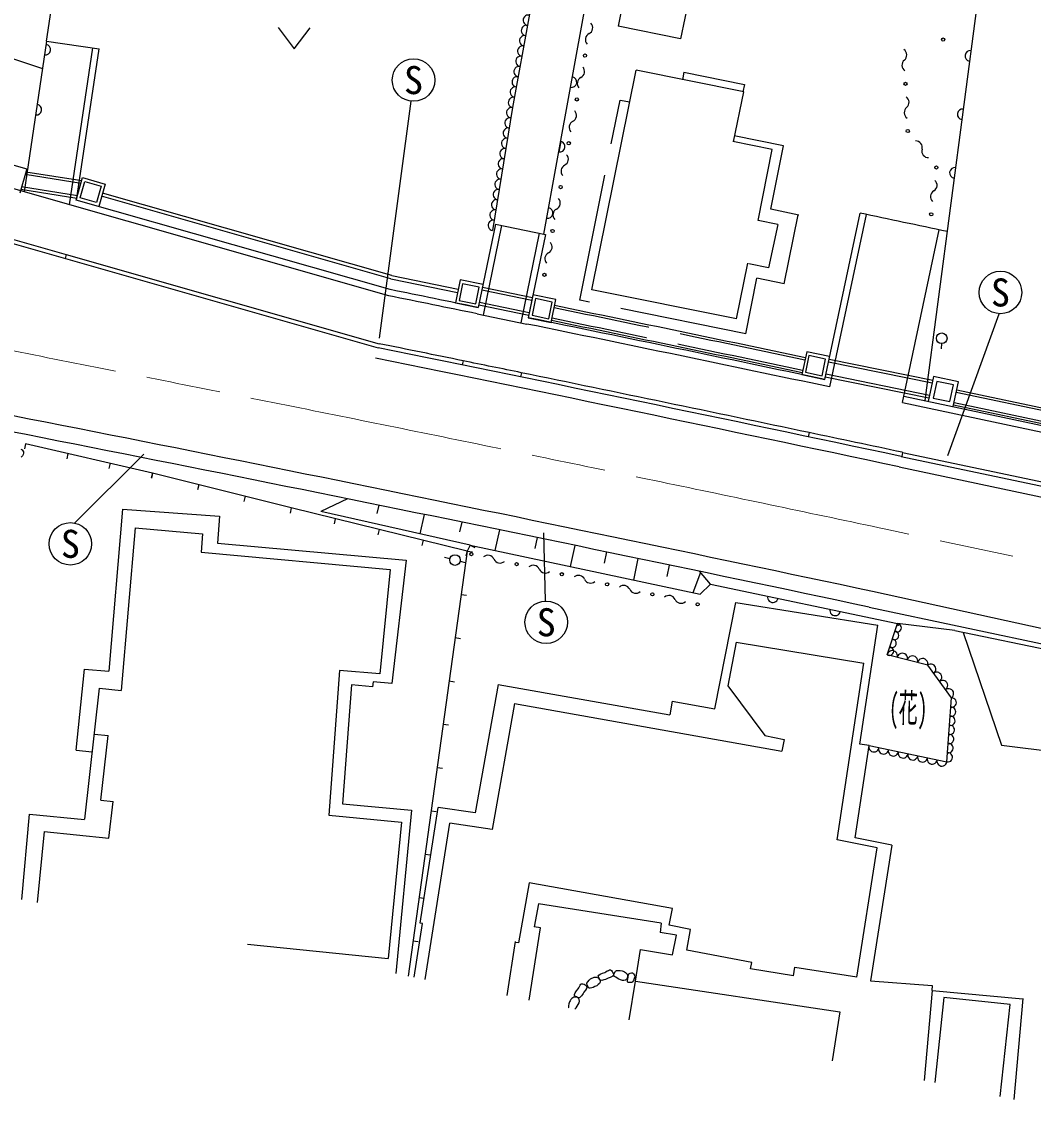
# Model space of a CAD drawing. Units: millimetres, scale not verified. Extents: x 40000 to 680000, y 20000 to 380000.
# Drawn here: x 368514 to 416120, y 267861 to 318589 of the extents above; entities that cross this region are included whole.
import ezdxf
from ezdxf.enums import TextEntityAlignment as Align

# ---------------------------------------------------------------- set-up
doc = ezdxf.new("R2010")
doc.units = ezdxf.units.MM
doc.header["$LTSCALE"] = 1000
doc.linetypes.add('CHAIN', pattern=[18.5, 12, -1.5, 3.5, -1.5])
doc.linetypes.add('DASHED', pattern=[7.5, 6, -1.5])
for name, color, linetype, lineweight in [('M-BGD', 7, 'Continuous', 25), ('M-BGD-EXST', 7, 'Continuous', 25), ('M-BMK', 2, 'CHAIN', 13), ('M-STR-STRC', 7, 'Continuous', 25)]:
    doc.layers.add(name, color=color, linetype=linetype, lineweight=lineweight)
doc.styles.add('ＭＳ ゴシック', font='')
doc.styles.get('ＭＳ ゴシック').set_extended_font_data('MS Gothic')

msp = doc.modelspace()

# ---------------------------------------------------------------- linework, layer by layer
at = {"layer": 'M-BGD'}
for p, q in [((397425, 322510), (396576, 318374)), ((400367, 321927), (399515, 317771)), ((413462, 319334), (411016, 300749)), ((363001, 318537), (369496, 316377)), ((399515, 317771), (396576, 318374)), ((369689, 317671), (368631, 310573)), ((369689, 317671), (372162, 317302)), ((370765, 309965), (371865, 317347)), ((371101, 310181), (372162, 317302)), ((395343, 305970), (397428, 316301)), ((402489, 315280), (397428, 316301)), ((399677, 316205), (399606, 315852)), ((399677, 316205), (402521, 315631)), ((402521, 315631), (402451, 315285)), ((402015, 312931), (402489, 315280)), ((393879, 312945), (393790, 312453)), ((403835, 312563), (401977, 312938)), ((403162, 309231), (403835, 312563)), ((367604, 311993), (368758, 311665)), ((368758, 311665), (368429, 310510)), ((371086, 310185), (371388, 311243)), ((371272, 310288), (371491, 311058)), ((371388, 311243), (372446, 310942)), ((371491, 311058), (372260, 310838)), ((385791, 305682), (367354, 310937)), ((372260, 310838), (372041, 310069)), ((372446, 310942), (372144, 309884)), ((385927, 306631), (372322, 310509)), ((361324, 310066), (385295, 303232)), ((385862, 305974), (371086, 310185)), ((372041, 310069), (371272, 310288)), ((385891, 306485), (372281, 310365)), ((406300, 301747), (407961, 309573)), ((408255, 309511), (406531, 301392)), ((390807, 309049), (390003, 305131)), ((391101, 308989), (390236, 304777)), ((390807, 309049), (393158, 308566)), ((404089, 309032), (403162, 309231)), ((404089, 309032), (403651, 306993)), ((392864, 308627), (392000, 304415)), ((393158, 308566), (392354, 304649)), ((409955, 300668), (411679, 308787)), ((370616, 307625), (370561, 307432)), ((370616, 307625), (385342, 303426)), ((402156, 304591), (402687, 307214)), ((403651, 306993), (402727, 307191)), ((385891, 306485), (389026, 305842)), ((385927, 306631), (389056, 305989)), ((389146, 306429), (388925, 305352)), ((390224, 306208), (389146, 306429)), ((389263, 306252), (389102, 305469)), ((390047, 306091), (389263, 306252)), ((389886, 305308), (390047, 306091)), ((402156, 304591), (395343, 305970)), ((389102, 305469), (389886, 305308)), ((392574, 305727), (392354, 304649)), ((392691, 305550), (392531, 304766)), ((393651, 305507), (392574, 305727)), ((393474, 305390), (392691, 305550)), ((393315, 304606), (393474, 305390)), ((393432, 304429), (393651, 305507)), ((388925, 305352), (390003, 305131)), ((389942, 304837), (392293, 304355)), ((392354, 304649), (393432, 304429)), ((392531, 304766), (393315, 304606)), ((405452, 303052), (405224, 301976)), ((405559, 302868), (405399, 302084)), ((406528, 302823), (405452, 303052)), ((406343, 302708), (405559, 302868)), ((389284, 302624), (389244, 302428)), ((406183, 301924), (406343, 302708)), ((392027, 302062), (391987, 301866)), ((405224, 301976), (406300, 301747)), ((405399, 302084), (406183, 301924)), ((411418, 301890), (411169, 300716)), ((412592, 301641), (411418, 301890)), ((411572, 301653), (411406, 300871)), ((412355, 301487), (411572, 301653)), ((412189, 300704), (412355, 301487)), ((412343, 300467), (412592, 301641)), ((410018, 300961), (430634, 296581)), ((411406, 300871), (412189, 300704)), ((412511, 301259), (429629, 297623)), ((409955, 300668), (430866, 296225)), ((412361, 300555), (429479, 296918)), ((405564, 299245), (405523, 299050)), ((368701, 298721), (368644, 298477)), ((409967, 298314), (409925, 298118)), ((409967, 298314), (429409, 294183)), ((370692, 298260), (370636, 298016)), ((372684, 297799), (372627, 297555)), ((409903, 298123), (491726, 280739)), ((374675, 297338), (374615, 297096)), ((374675, 297338), (374619, 297095)), ((376852, 296792), (376791, 296550)), ((379028, 296246), (378967, 296004)), ((383848, 296127), (382598, 295537)), ((385315, 295830), (385231, 295444)), ((373269, 295647), (372613, 288015)), ((373269, 295647), (377833, 295310)), ((377833, 295310), (377725, 294047)), ((381204, 295700), (381144, 295458)), ((381204, 295700), (381145, 295458)), ((389616, 293942), (382598, 295537)), ((387452, 295394), (387254, 294479)), ((373860, 294759), (373202, 287101)), ((373860, 294759), (377034, 294487)), ((383274, 295192), (383214, 294949)), ((389226, 295031), (389123, 294573)), ((377034, 294487), (376959, 293616)), ((385343, 294684), (385283, 294441)), ((391001, 294667), (390782, 293693)), ((392776, 294301), (392662, 293793)), ((377725, 294047), (386616, 293238)), ((387412, 294176), (387352, 293933)), ((389616, 293942), (389481, 293668)), ((389616, 293942), (400436, 291635)), ((389616, 293942), (389840, 293831)), ((394551, 293935), (394326, 292937)), ((376959, 293616), (385849, 292806)), ((386616, 293238), (385930, 287444)), ((389481, 293668), (386696, 273668)), ((388662, 293304), (388419, 293362)), ((389481, 293668), (389422, 293425)), ((389481, 293668), (389729, 293634)), ((396029, 293628), (395920, 293093)), ((397508, 293321), (397300, 292303)), ((385849, 292806), (385370, 287893)), ((389149, 293190), (389392, 293135)), ((398987, 293013), (398877, 292475)), ((400931, 292119), (400407, 292716)), ((400457, 292659), (400097, 291704)), ((400436, 291635), (400931, 292119)), ((400931, 292119), (409720, 290260)), ((389198, 291631), (389445, 291596)), ((401137, 286248), (402115, 291243)), ((402115, 291243), (408799, 290188)), ((408396, 291031), (483921, 274985)), ((407960, 284574), (408799, 290188)), ((412421, 289928), (409720, 290260)), ((412421, 289928), (419215, 288528)), ((412816, 289839), (414614, 284528)), ((388914, 289594), (389161, 289559)), ((402140, 289388), (401738, 287332)), ((402140, 289388), (408135, 288391)), ((406893, 280082), (408135, 288391)), ((371086, 284302), (371475, 288112)), ((371475, 288112), (372613, 288015)), ((383472, 288049), (382966, 281234)), ((385370, 287893), (383472, 288049)), ((371484, 281058), (372182, 287217)), ((372182, 287217), (373202, 287101)), ((384032, 287366), (383616, 281766)), ((385032, 287283), (384032, 287366)), ((385050, 287517), (385032, 287283)), ((385930, 287444), (385050, 287517)), ((388630, 287556), (388878, 287522)), ((390935, 287397), (389857, 281356)), ((390935, 287397), (399014, 285955)), ((401738, 287332), (403486, 284988)), ((391706, 286493), (390650, 280573)), ((391706, 286493), (404284, 284248)), ((399130, 286607), (399014, 285955)), ((399130, 286607), (401137, 286248)), ((388346, 285519), (388594, 285485)), ((371938, 285058), (372584, 284984)), ((372241, 281952), (372584, 284984)), ((403486, 284988), (404397, 284801)), ((404397, 284801), (404284, 284248)), ((371086, 284302), (371843, 284226)), ((407736, 280173), (408384, 284511)), ((408384, 284511), (407960, 284574)), ((414614, 284528), (418095, 284098)), ((388063, 283482), (388310, 283447)), ((372241, 281952), (372818, 281887)), ((372622, 280157), (372818, 281887)), ((383616, 281766), (386861, 281482)), ((387263, 276151), (388116, 281603)), ((389857, 281356), (388116, 281603)), ((368530, 277266), (368893, 281293)), ((368893, 281293), (371481, 281032)), ((382966, 281234), (386382, 280905)), ((386861, 281482), (386118, 273782)), ((387779, 281445), (388026, 281410)), ((386382, 280905), (385764, 274496)), ((387510, 273507), (388660, 280856)), ((390650, 280573), (388660, 280856)), ((369582, 280464), (369245, 277124)), ((369582, 280464), (372625, 280157)), ((408772, 279704), (406893, 280082)), ((409454, 279827), (407736, 280173)), ((407812, 273623), (408772, 279704)), ((409454, 279827), (408460, 273442)), ((387495, 279407), (387743, 279373)), ((392403, 278060), (391895, 275224)), ((399143, 276851), (392403, 278060)), ((387211, 277370), (387459, 277336)), ((392827, 277064), (392634, 275990)), ((398609, 276159), (392827, 277064)), ((398982, 276059), (399143, 276851)), ((386979, 273612), (387373, 276134)), ((387373, 276134), (387263, 276151)), ((392922, 275945), (392634, 275990)), ((398609, 276159), (398559, 275710)), ((399992, 275854), (398982, 276059)), ((392389, 272541), (392922, 275945)), ((399320, 275586), (398559, 275710)), ((399146, 274674), (399320, 275586)), ((399809, 274894), (399992, 275854)), ((379142, 275164), (385764, 274496)), ((386928, 275333), (387175, 275298)), ((391353, 272746), (391752, 275299)), ((391895, 275224), (391745, 275251)), ((397397, 273421), (397641, 274920)), ((397641, 274920), (399146, 274674)), ((402864, 274312), (399809, 274894)), ((402814, 274002), (402864, 274312)), ((404828, 273680), (402814, 274002)), ((404828, 273680), (404893, 274082)), ((407812, 273623), (404892, 274077)), ((408460, 273442), (411362, 273218)), ((397106, 271607), (397397, 273421)), ((397397, 273421), (407016, 271978)), ((411354, 272988), (410979, 268758)), ((411362, 273218), (411345, 272989)), ((411354, 272988), (415624, 272593)), ((415625, 272609), (415204, 267861)), ((407016, 271978), (406651, 269678))]:
    msp.add_line(p, q, dxfattribs=at)
at = {"layer": 'M-BGD', "linetype": 'DASHED'}
for p, q in [((394776, 305477), (396677, 314897)), ((396677, 314897), (397138, 314804)), ((404365, 312745), (402033, 313215)), ((403764, 309767), (404365, 312745)), ((368717, 311523), (371349, 311108)), ((368683, 311402), (371315, 310987)), ((368482, 310699), (371115, 310285)), ((368517, 310820), (371149, 310406)), ((405078, 309485), (403764, 309767)), ((404393, 306245), (405050, 309491)), ((367539, 308502), (370616, 307625)), ((402583, 303898), (403114, 306520)), ((404393, 306245), (403114, 306520)), ((390174, 305963), (392523, 305481)), ((390199, 306086), (392549, 305605)), ((402583, 303898), (394776, 305477)), ((390028, 305253), (392379, 304772)), ((390053, 305376), (392403, 304893)), ((406476, 302579), (411353, 301585)), ((406502, 302702), (411382, 301717)), ((406326, 301870), (411205, 300886)), ((411229, 300998), (406352, 301992)), ((412488, 301152), (429606, 297515)), ((412384, 300663), (429502, 297026)), ((409944, 298319), (409967, 298314))]:
    msp.add_line(p, q, dxfattribs=at)
at = {"layer": 'M-BGD'}
for points in [[(369689, 317671), (370888, 325716), (372495, 325438), (372793, 327388)], [(393210, 323344), (391619, 314540), (390677, 308760)], [(393079, 308582), (393732, 312124), (395039, 319353), (395639, 322863)], [(368483, 298470), (368536, 298430), (368580, 298385), (368608, 298334), (368612, 298279), (368592, 298219), (368555, 298154), (368498, 298084)], [(389481, 293668), (381204, 295700), (374675, 297338), (368701, 298721)], [(408384, 284511), (412051, 283751), (412260, 286757), (411145, 288302), (409237, 288793), (409720, 290260), (409764, 290155)], [(394548, 272113), (394557, 272122), (394605, 272179), (394657, 272250), (394708, 272333), (394742, 272412), (394756, 272488), (394755, 272560), (394728, 272616), (394663, 272656), (394573, 272681), (394487, 272675), (394443, 272650), (394399, 272609), (394357, 272559), (394321, 272506), (394293, 272455), (394263, 272365), (394250, 272271), (394251, 272195), (394259, 272170)], [(414558, 267998), (415020, 272322), (411905, 272655), (411477, 268652)]]:
    msp.add_lwpolyline(points, dxfattribs=at)
for points in [[(395808, 273461), (395753, 273476), (395719, 273511), (395694, 273554), (395667, 273603), (395649, 273660), (395666, 273713), (395738, 273758), (395845, 273800), (395950, 273840), (396008, 273870), (396066, 273906), (396124, 273937), (396177, 273958), (396222, 273958), (396264, 273930), (396305, 273881), (396338, 273820), (396357, 273760), (396357, 273711), (396304, 273652), (396207, 273604), (396106, 273561), (396046, 273535), (395981, 273508), (395916, 273485), (395856, 273468)], [(396386, 273698), (396382, 273744), (396398, 273792), (396420, 273834), (396437, 273871), (396459, 273903), (396501, 273925), (396576, 273935), (396671, 273935), (396764, 273917), (396819, 273896), (396876, 273866), (396931, 273832), (396977, 273793), (397008, 273752), (397025, 273669), (397012, 273576), (396980, 273506), (396928, 273472), (396857, 273461), (396780, 273466), (396697, 273490), (396608, 273529), (396531, 273571), (396468, 273612), (396417, 273654)], [(395218, 273105), (395180, 273131), (395154, 273174), (395135, 273217), (395117, 273254), (395106, 273291), (395116, 273338), (395155, 273402), (395216, 273476), (395288, 273537), (395339, 273565), (395398, 273591), (395460, 273612), (395519, 273623), (395570, 273621), (395645, 273582), (395709, 273513), (395743, 273444), (395736, 273382), (395700, 273320), (395648, 273264), (395577, 273214), (395490, 273170), (395409, 273137), (395338, 273114), (395272, 273101)], [(397263, 273398), (397228, 273368), (397192, 273359), (397153, 273359), (397104, 273361), (397052, 273372), (397018, 273401), (397016, 273459), (397032, 273535), (397049, 273607), (397057, 273671), (397066, 273732), (397090, 273779), (397141, 273809), (397207, 273825), (397264, 273816), (397309, 273772), (397345, 273703), (397360, 273629), (397342, 273548), (397304, 273462)], [(394774, 272664), (394720, 272648), (394672, 272660), (394629, 272684), (394580, 272711), (394535, 272750), (394521, 272804), (394558, 272880), (394627, 272972), (394696, 273062), (394729, 273117), (394760, 273178), (394792, 273236), (394827, 273281), (394865, 273305), (394915, 273303), (394976, 273283), (395036, 273249), (395084, 273208), (395110, 273166), (395095, 273088), (395039, 272996), (394975, 272906), (394938, 272852), (394897, 272795), (394853, 272741), (394812, 272696)]]:
    msp.add_lwpolyline(points, close=True, dxfattribs=at)
for centre, radius in [((411872, 317742), 75), ((395020, 316989), 75), ((410101, 315660), 75), ((394639, 314925), 75), ((410208, 313436), 75), ((394258, 312862), 75), ((411555, 311721), 75), ((393877, 310798), 75), ((411311, 309520), 75), ((393496, 308735), 75), ((393114, 306671), 75), ((388905, 293246), 250), ((389675, 293525), 75), ((391804, 293052), 75), ((393934, 292578), 75), ((396063, 292105), 75), ((398193, 291632), 75), ((400322, 291159), 75)]:
    msp.add_circle(centre, radius, dxfattribs=at)
for centre, radius, start, end in [((392358, 318651), 246, 78.7657, 260.751), ((392270, 318167), 246, 78.7657, 260.751), ((395072, 318300), 312, 296.4031, 42.6633), ((392183, 317684), 246, 78.7657, 260.751), ((395350, 317741), 312, 116.4031, 222.6633), ((369629, 317264), 250, 261.524, 81.524), ((392096, 317200), 246, 78.7657, 260.751), ((409848, 317013), 312, 309.6241, 55.8843), ((413152, 316977), 250, 82.5036, 262.5036), ((392008, 316717), 246, 78.7657, 260.751), ((410247, 316532), 312, 129.6241, 235.8843), ((391921, 316233), 246, 78.7657, 260.751), ((394691, 316237), 312, 296.4031, 42.6633), ((391834, 315749), 246, 78.7657, 260.751), ((394386, 315739), 250, 259.7519, 79.7519), ((394969, 315677), 312, 116.4031, 222.6633), ((391659, 314782), 246, 78.7657, 260.751), ((391746, 315266), 246, 78.7657, 260.751), ((409955, 314789), 312, 309.6241, 55.8843), ((369209, 314447), 250, 261.524, 81.524), ((391574, 314300), 244, 79.354, 262.1313), ((410354, 314307), 312, 129.6241, 235.8843), ((391496, 313818), 244, 79.354, 262.1313), ((394310, 314174), 312, 296.4031, 42.6633), ((412789, 314223), 250, 82.5036, 262.5036), ((391417, 313337), 244, 79.354, 262.1313), ((394588, 313614), 312, 116.4031, 222.6633), ((391339, 312855), 244, 79.354, 262.1313), ((391260, 312373), 244, 79.354, 262.1313), ((393835, 312699), 250, 259.7519, 79.7519), ((410579, 312659), 312, 345.0021, 91.2623), ((411183, 312497), 312, 165.0021, 271.2624), ((391182, 311892), 244, 79.354, 262.1313), ((393928, 312110), 312, 296.4031, 42.6633), ((391103, 311410), 244, 79.354, 262.1313), ((394206, 311550), 312, 116.4031, 222.6633), ((412427, 311470), 250, 82.5036, 262.5036), ((391025, 310928), 244, 79.354, 262.1313), ((411274, 310889), 312, 300.5571, 46.8173), ((390946, 310447), 244, 79.354, 262.1313), ((411592, 310351), 312, 120.5571, 226.8173), ((390868, 309965), 244, 79.354, 262.1313), ((393547, 310047), 312, 296.4031, 42.6633), ((390789, 309483), 244, 79.354, 262.1313), ((393263, 309580), 250, 259.551, 79.551), ((393825, 309487), 312, 116.4031, 222.6633), ((-151932, -2346353), 2714300, 78.00733, 78.09584), ((390711, 309002), 244, 79.354, 262.1313), ((393166, 307983), 312, 296.4031, 42.6633), ((393444, 307423), 312, 116.4031, 222.6633), ((-151932, -2346353), 2706300, 78.44847, 78.53792), ((-151932, -2346353), 2706000, 78.44848, 78.53817), ((-151932, -2346353), 2707110, 78.11934, 78.3744), ((-151932, -2346353), 2706300, 78.09608, 78.39766), ((-151932, -2346353), 2706390, 78.11938, 78.37438), ((-151932, -2346353), 2706000, 78.08974, 78.39766), ((-151932, -2346353), 2703700, 78.45276, 78.53801), ((-151932, -2346353), 2703500, 78.00552, 78.53817), ((-151932, -2346353), 2703700, 78.1004, 78.39342), ((-151932, -2346353), 2696250, 78.00552, 79.06444), ((390455, 293159), 312, 24.344, 130.6042), ((391024, 293417), 312, 204.344, 310.6042), ((392584, 292686), 312, 24.344, 130.6042), ((393154, 292944), 312, 204.344, 310.6042), ((394714, 292213), 312, 24.344, 130.6042), ((395283, 292471), 312, 204.344, 310.6042), ((396843, 291740), 312, 24.344, 130.6042), ((397413, 291998), 312, 204.344, 310.6042), ((398973, 291267), 312, 24.344, 130.6042), ((399542, 291525), 312, 204.344, 310.6042), ((403861, 291499), 250, 168.0566, 348.0566), ((406790, 290880), 250, 168.0566, 348.0566), ((409707, 290061), 200, 237.113, 86.4349), ((409587, 289694), 200, 237.113, 86.4349), ((409345, 288961), 200, 237.113, 86.4349), ((409466, 289328), 200, 237.113, 86.4349), ((409476, 288736), 246, 344.6857, 166.4096), ((409953, 288613), 246, 344.6857, 166.4096), ((410430, 288490), 246, 344.6857, 166.4096), ((410907, 288367), 246, 344.6857, 166.4096), ((411293, 288115), 238, 303.0463, 128.6147), ((411572, 287729), 238, 303.0463, 128.6147), ((411851, 287343), 238, 303.0463, 128.6147), ((412130, 286957), 238, 303.0463, 128.6147), ((412277, 286540), 218, 257.4866, 94.5566), ((412247, 286111), 218, 257.4866, 94.5566), ((412217, 285681), 218, 257.4866, 94.5566), ((412188, 285252), 218, 257.4866, 94.5566), ((412128, 284393), 218, 257.4866, 94.5566), ((412158, 284822), 218, 257.4866, 94.5566), ((408610, 284448), 235, 164.514, 352.0612), ((409068, 284353), 235, 164.514, 352.0612), ((409527, 284258), 235, 164.514, 352.0612), ((409985, 284163), 235, 164.514, 352.0612), ((410443, 284068), 235, 164.514, 352.0612), ((412098, 283963), 218, 257.4866, 94.5566), ((410902, 283973), 235, 164.514, 352.0612), ((411360, 283878), 235, 164.514, 352.0612), ((411818, 283783), 235, 164.514, 352.0612)]:
    msp.add_arc(centre, radius, start, end, dxfattribs=at)
at = {"layer": 'M-BGD', "linetype": 'DASHED'}
for radius, start, end in [(2707000, 78.11934, 78.3744), (2706500, 78.1194, 78.37438), (2703700, 78.39342, 78.45276), (2703700, 78.00552, 78.1004)]:
    msp.add_arc((-151932, -2346353), radius, start, end, dxfattribs=at)
at = {"layer": 'M-BGD-EXST'}
for p, q in [((385361, 303685), (386838, 314845)), ((412089, 298166), (414507, 304841)), ((411789, 303433), (411773, 303184)), ((374263, 298230), (371009, 294976)), ((393063, 294534), (393143, 291321))]:
    msp.add_line(p, q, dxfattribs=at)
msp.add_lwpolyline([(380591, 318303), (381337, 317300), (382091, 318298)], dxfattribs=at)
for centre, radius in [((386954, 315835), 1000), ((414567, 305841), 1000), ((411805, 303683), 250), ((370809, 294010), 1000), ((393197, 290318), 1000)]:
    msp.add_circle(centre, radius, dxfattribs=at)
at = {"layer": 'M-BMK'}
msp.add_line((464547, 282935), (409175, 294699), dxfattribs=at)
msp.add_arc((-151930, -2346345), 2699991, 78.00552, 78.89452, dxfattribs=at)
at = {"layer": 'M-STR-STRC'}
for p, q in [((409799, 297634), (456154, 287785)), ((483637, 275300), (408552, 291765))]:
    msp.add_line(p, q, dxfattribs=at)
for radius, end in [(2703000, 78.53884), (2697000, 79.06444)]:
    msp.add_arc((-151932, -2346353), radius, 78.00552, end, dxfattribs=at)

# ---------------------------------------------------------------- texts
at = {"layer": 'M-BGD-EXST', "style": 'ＭＳ ゴシック'}
for p in [(386954, 315835), (414567, 305841), (370809, 294010), (393197, 290318)]:
    msp.add_text('S', height=1320, dxfattribs=at).set_placement(p, align=Align.MIDDLE_CENTER)
at = {"layer": 'M-BGD-EXST', "style": 'ＭＳ ゴシック', "width": 0.5}
msp.add_text('(花)', height=1320, rotation=358.815, dxfattribs=at).set_placement((409310, 285248), align=Align.BOTTOM_LEFT)

doc.saveas('drawing.dxf')
